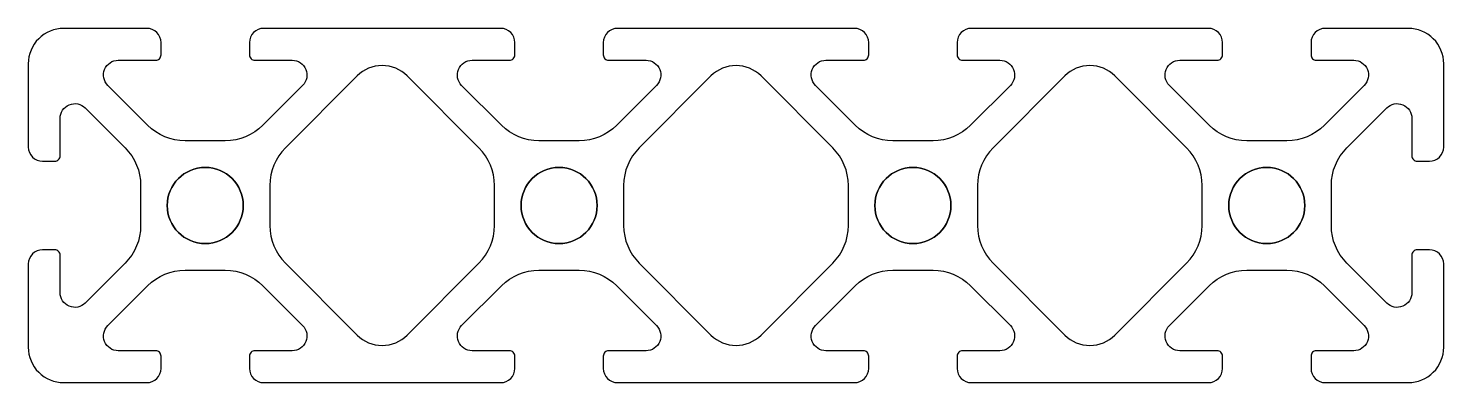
# Model space of a CAD drawing. Header units: millimetres. Extents: x -10 to 70, y -10 to 10.
import ezdxf

# ---------------------------------------------------------------- set-up
doc = ezdxf.new("R2010")
doc.units = ezdxf.units.MM
doc.layers.get('0').update_dxf_attribs({"linetype": 'CONTINUOUS'})

msp = doc.modelspace()

# ---------------------------------------------------------------- linework, layer by layer
for points in [[(62.5, 9.2), (62.5, 8.5, 0.414214), (62.8, 8.2), (64.918, 8.2, -0.668179), (65.506, 6.779), (63.256, 4.529, -0.198912), (61.135, 3.65), (58.865, 3.65, -0.198912), (56.744, 4.529), (54.494, 6.779, -0.668179), (55.082, 8.2), (57.2, 8.2, 0.414214), (57.5, 8.5), (57.5, 9.2, 0.414214), (56.7, 10), (43.3, 10, 0.414214), (42.5, 9.2), (42.5, 8.5, 0.414214), (42.8, 8.2), (44.918, 8.2, -0.668179), (45.506, 6.779), (43.256, 4.529, -0.198912), (41.135, 3.65), (38.865, 3.65, -0.198912), (36.744, 4.529), (34.494, 6.779, -0.668179), (35.082, 8.2), (37.2, 8.2, 0.414214), (37.5, 8.5), (37.5, 9.2, 0.414214), (36.7, 10), (23.3, 10, 0.414214), (22.5, 9.2), (22.5, 8.5, 0.414214), (22.8, 8.2), (24.918, 8.2, -0.668179), (25.506, 6.779), (23.256, 4.529, -0.198912), (21.135, 3.65), (18.865, 3.65, -0.198912), (16.744, 4.529), (14.494, 6.779, -0.668179), (15.082, 8.2), (17.2, 8.2, 0.414214), (17.5, 8.5), (17.5, 9.2, 0.414214), (16.7, 10), (3.3, 10, 0.414214), (2.5, 9.2), (2.5, 8.5, 0.414214), (2.8, 8.2), (4.918, 8.2, -0.668179), (5.506, 6.779), (3.256, 4.529, -0.198912), (1.135, 3.65), (-1.135, 3.65, -0.198912), (-3.256, 4.529), (-5.506, 6.779, -0.668179), (-4.918, 8.2), (-2.8, 8.2, 0.414214), (-2.5, 8.5), (-2.5, 9.2, 0.414214), (-3.3, 10), (-8, 10, 0.414214), (-10, 8), (-10, 3.3, 0.414214), (-9.2, 2.5), (-8.5, 2.5, 0.414214), (-8.2, 2.8), (-8.2, 4.918, -0.668179), (-6.779, 5.506), (-4.529, 3.256, -0.198912), (-3.65, 1.135), (-3.65, -1.135, -0.198912), (-4.529, -3.256), (-6.779, -5.506, -0.668179), (-8.2, -4.918), (-8.2, -2.8, 0.414214), (-8.5, -2.5), (-9.2, -2.5, 0.414214), (-10, -3.3), (-10, -8, 0.414214), (-8, -10), (-3.3, -10, 0.414214), (-2.5, -9.2), (-2.5, -8.5, 0.414214), (-2.8, -8.2), (-4.918, -8.2, -0.668179), (-5.506, -6.779), (-3.256, -4.529, -0.198912), (-1.135, -3.65), (1.135, -3.65, -0.198912), (3.256, -4.529), (5.506, -6.779, -0.668179), (4.918, -8.2), (2.8, -8.2, 0.414214), (2.5, -8.5), (2.5, -9.2, 0.414214), (3.3, -10), (16.7, -10, 0.414214), (17.5, -9.2), (17.5, -8.5, 0.414214), (17.2, -8.2), (15.082, -8.2, -0.668179), (14.494, -6.779), (16.744, -4.529, -0.198912), (18.865, -3.65), (21.135, -3.65, -0.198912), (23.256, -4.529), (25.506, -6.779, -0.668179), (24.918, -8.2), (22.8, -8.2, 0.414214), (22.5, -8.5), (22.5, -9.2, 0.414214), (23.3, -10), (36.7, -10, 0.414214), (37.5, -9.2), (37.5, -8.5, 0.414214), (37.2, -8.2), (35.082, -8.2, -0.668179), (34.494, -6.779), (36.744, -4.529, -0.198912), (38.865, -3.65), (41.135, -3.65, -0.198912), (43.256, -4.529), (45.506, -6.779, -0.668179), (44.918, -8.2), (42.8, -8.2, 0.414214), (42.5, -8.5), (42.5, -9.2, 0.414214), (43.3, -10), (56.7, -10, 0.414214), (57.5, -9.2), (57.5, -8.5, 0.414214), (57.2, -8.2), (55.082, -8.2, -0.668179), (54.494, -6.779), (56.744, -4.529, -0.198912), (58.865, -3.65), (61.135, -3.65, -0.198912), (63.256, -4.529), (65.506, -6.779, -0.668179), (64.918, -8.2), (62.8, -8.2, 0.414214), (62.5, -8.5), (62.5, -9.2, 0.414214), (63.3, -10), (68, -10, 0.414214), (70, -8), (70, -3.3, 0.414214), (69.2, -2.5), (68.5, -2.5, 0.414214), (68.2, -2.8), (68.2, -4.918, -0.668179), (66.779, -5.506), (64.529, -3.256, -0.198912), (63.65, -1.135), (63.65, 1.135, -0.198912), (64.529, 3.256), (66.779, 5.506, -0.668179), (68.2, 4.918), (68.2, 2.8, 0.414214), (68.5, 2.5), (69.2, 2.5, 0.414214), (70, 3.3), (70, 8, 0.414214), (68, 10), (63.3, 10, 0.414214)], [(62.5, 9.2), (62.5, 8.5, 0.414214), (62.8, 8.2), (64.918, 8.2, -0.668179), (65.506, 6.779), (63.256, 4.529, -0.198912), (61.135, 3.65), (58.865, 3.65, -0.198912), (56.744, 4.529), (54.494, 6.779, -0.668179), (55.082, 8.2), (57.2, 8.2, 0.414214), (57.5, 8.5), (57.5, 9.2, 0.414214), (56.7, 10), (43.3, 10, 0.414214), (42.5, 9.2), (42.5, 8.5, 0.414214), (42.8, 8.2), (44.918, 8.2, -0.668179), (45.506, 6.779), (43.256, 4.529, -0.198912), (41.135, 3.65), (38.865, 3.65, -0.198912), (36.744, 4.529), (34.494, 6.779, -0.668179), (35.082, 8.2), (37.2, 8.2, 0.414214), (37.5, 8.5), (37.5, 9.2, 0.414214), (36.7, 10), (23.3, 10, 0.414214), (22.5, 9.2), (22.5, 8.5, 0.414214), (22.8, 8.2), (24.918, 8.2, -0.668179), (25.506, 6.779), (23.256, 4.529, -0.198912), (21.135, 3.65), (18.865, 3.65, -0.198912), (16.744, 4.529), (14.494, 6.779, -0.668179), (15.082, 8.2), (17.2, 8.2, 0.414214), (17.5, 8.5), (17.5, 9.2, 0.414214), (16.7, 10), (3.3, 10, 0.414214), (2.5, 9.2), (2.5, 8.5, 0.414214), (2.8, 8.2), (4.918, 8.2, -0.668179), (5.506, 6.779), (3.256, 4.529, -0.198912), (1.135, 3.65), (-1.135, 3.65, -0.198912), (-3.256, 4.529), (-5.506, 6.779, -0.668179), (-4.918, 8.2), (-2.8, 8.2, 0.414214), (-2.5, 8.5), (-2.5, 9.2, 0.414214), (-3.3, 10), (-8, 10, 0.414214), (-10, 8), (-10, 3.3, 0.414214), (-9.2, 2.5), (-8.5, 2.5, 0.414214), (-8.2, 2.8), (-8.2, 4.918, -0.668179), (-6.779, 5.506), (-4.529, 3.256, -0.198912), (-3.65, 1.135), (-3.65, -1.135, -0.198912), (-4.529, -3.256), (-6.779, -5.506, -0.668179), (-8.2, -4.918), (-8.2, -2.8, 0.414214), (-8.5, -2.5), (-9.2, -2.5, 0.414214), (-10, -3.3), (-10, -8, 0.414214), (-8, -10), (-3.3, -10, 0.414214), (-2.5, -9.2), (-2.5, -8.5, 0.414214), (-2.8, -8.2), (-4.918, -8.2, -0.668179), (-5.506, -6.779), (-3.256, -4.529, -0.198912), (-1.135, -3.65), (1.135, -3.65, -0.198912), (3.256, -4.529), (5.506, -6.779, -0.668179), (4.918, -8.2), (2.8, -8.2, 0.414214), (2.5, -8.5), (2.5, -9.2, 0.414214), (3.3, -10), (16.7, -10, 0.414214), (17.5, -9.2), (17.5, -8.5, 0.414214), (17.2, -8.2), (15.082, -8.2, -0.668179), (14.494, -6.779), (16.744, -4.529, -0.198912), (18.865, -3.65), (21.135, -3.65, -0.198912), (23.256, -4.529), (25.506, -6.779, -0.668179), (24.918, -8.2), (22.8, -8.2, 0.414214), (22.5, -8.5), (22.5, -9.2, 0.414214), (23.3, -10), (36.7, -10, 0.414214), (37.5, -9.2), (37.5, -8.5, 0.414214), (37.2, -8.2), (35.082, -8.2, -0.668179), (34.494, -6.779), (36.744, -4.529, -0.198912), (38.865, -3.65), (41.135, -3.65, -0.198912), (43.256, -4.529), (45.506, -6.779, -0.668179), (44.918, -8.2), (42.8, -8.2, 0.414214), (42.5, -8.5), (42.5, -9.2, 0.414214), (43.3, -10), (56.7, -10, 0.414214), (57.5, -9.2), (57.5, -8.5, 0.414214), (57.2, -8.2), (55.082, -8.2, -0.668179), (54.494, -6.779), (56.744, -4.529, -0.198912), (58.865, -3.65), (61.135, -3.65, -0.198912), (63.256, -4.529), (65.506, -6.779, -0.668179), (64.918, -8.2), (62.8, -8.2, 0.414214), (62.5, -8.5), (62.5, -9.2, 0.414214), (63.3, -10), (68, -10, 0.414214), (70, -8), (70, -3.3, 0.414214), (69.2, -2.5), (68.5, -2.5, 0.414214), (68.2, -2.8), (68.2, -4.918, -0.668179), (66.779, -5.506), (64.529, -3.256, -0.198912), (63.65, -1.135), (63.65, 1.135, -0.198912), (64.529, 3.256), (66.779, 5.506, -0.668179), (68.2, 4.918), (68.2, 2.8, 0.414214), (68.5, 2.5), (69.2, 2.5, 0.414214), (70, 3.3), (70, 8, 0.414214), (68, 10), (63.3, 10, 0.414214)], [(3.65, -1.135, 0.198912), (4.529, -3.256), (8.586, -7.313, 0.414214), (11.414, -7.313), (15.471, -3.256, 0.198912), (16.35, -1.135), (16.35, 1.135, 0.198912), (15.471, 3.256), (11.414, 7.313, 0.414214), (8.586, 7.313), (4.529, 3.256, 0.198912), (3.65, 1.135)], [(3.65, -1.135, 0.198912), (4.529, -3.256), (8.586, -7.313, 0.414214), (11.414, -7.313), (15.471, -3.256, 0.198912), (16.35, -1.135), (16.35, 1.135, 0.198912), (15.471, 3.256), (11.414, 7.313, 0.414214), (8.586, 7.313), (4.529, 3.256, 0.198912), (3.65, 1.135)], [(23.65, -1.135, 0.198912), (24.529, -3.256), (28.586, -7.313, 0.414214), (31.414, -7.313), (35.471, -3.256, 0.198912), (36.35, -1.135), (36.35, 1.135, 0.198912), (35.471, 3.256), (31.414, 7.313, 0.414214), (28.586, 7.313), (24.529, 3.256, 0.198912), (23.65, 1.135)], [(23.65, -1.135, 0.198912), (24.529, -3.256), (28.586, -7.313, 0.414214), (31.414, -7.313), (35.471, -3.256, 0.198912), (36.35, -1.135), (36.35, 1.135, 0.198912), (35.471, 3.256), (31.414, 7.313, 0.414214), (28.586, 7.313), (24.529, 3.256, 0.198912), (23.65, 1.135)], [(43.65, -1.135, 0.198912), (44.529, -3.256), (48.586, -7.313, 0.414214), (51.414, -7.313), (55.471, -3.256, 0.198912), (56.35, -1.135), (56.35, 1.135, 0.198912), (55.471, 3.256), (51.414, 7.313, 0.414214), (48.586, 7.313), (44.529, 3.256, 0.198912), (43.65, 1.135)], [(43.65, -1.135, 0.198912), (44.529, -3.256), (48.586, -7.313, 0.414214), (51.414, -7.313), (55.471, -3.256, 0.198912), (56.35, -1.135), (56.35, 1.135, 0.198912), (55.471, 3.256), (51.414, 7.313, 0.414214), (48.586, 7.313), (44.529, 3.256, 0.198912), (43.65, 1.135)]]:
    msp.add_lwpolyline(points, format="xyb", close=True)
at = {"extrusion": (0, 0, -1)}
for centre in [(0, 0), (-20, 0), (-40, 0), (-60, 0)]:
    msp.add_circle(centre, 2.15, dxfattribs=at)
for centre in [(0, 0), (20, 0), (40, 0), (60, 0)]:
    msp.add_circle(centre, 2.15)

doc.saveas('drawing.dxf')
